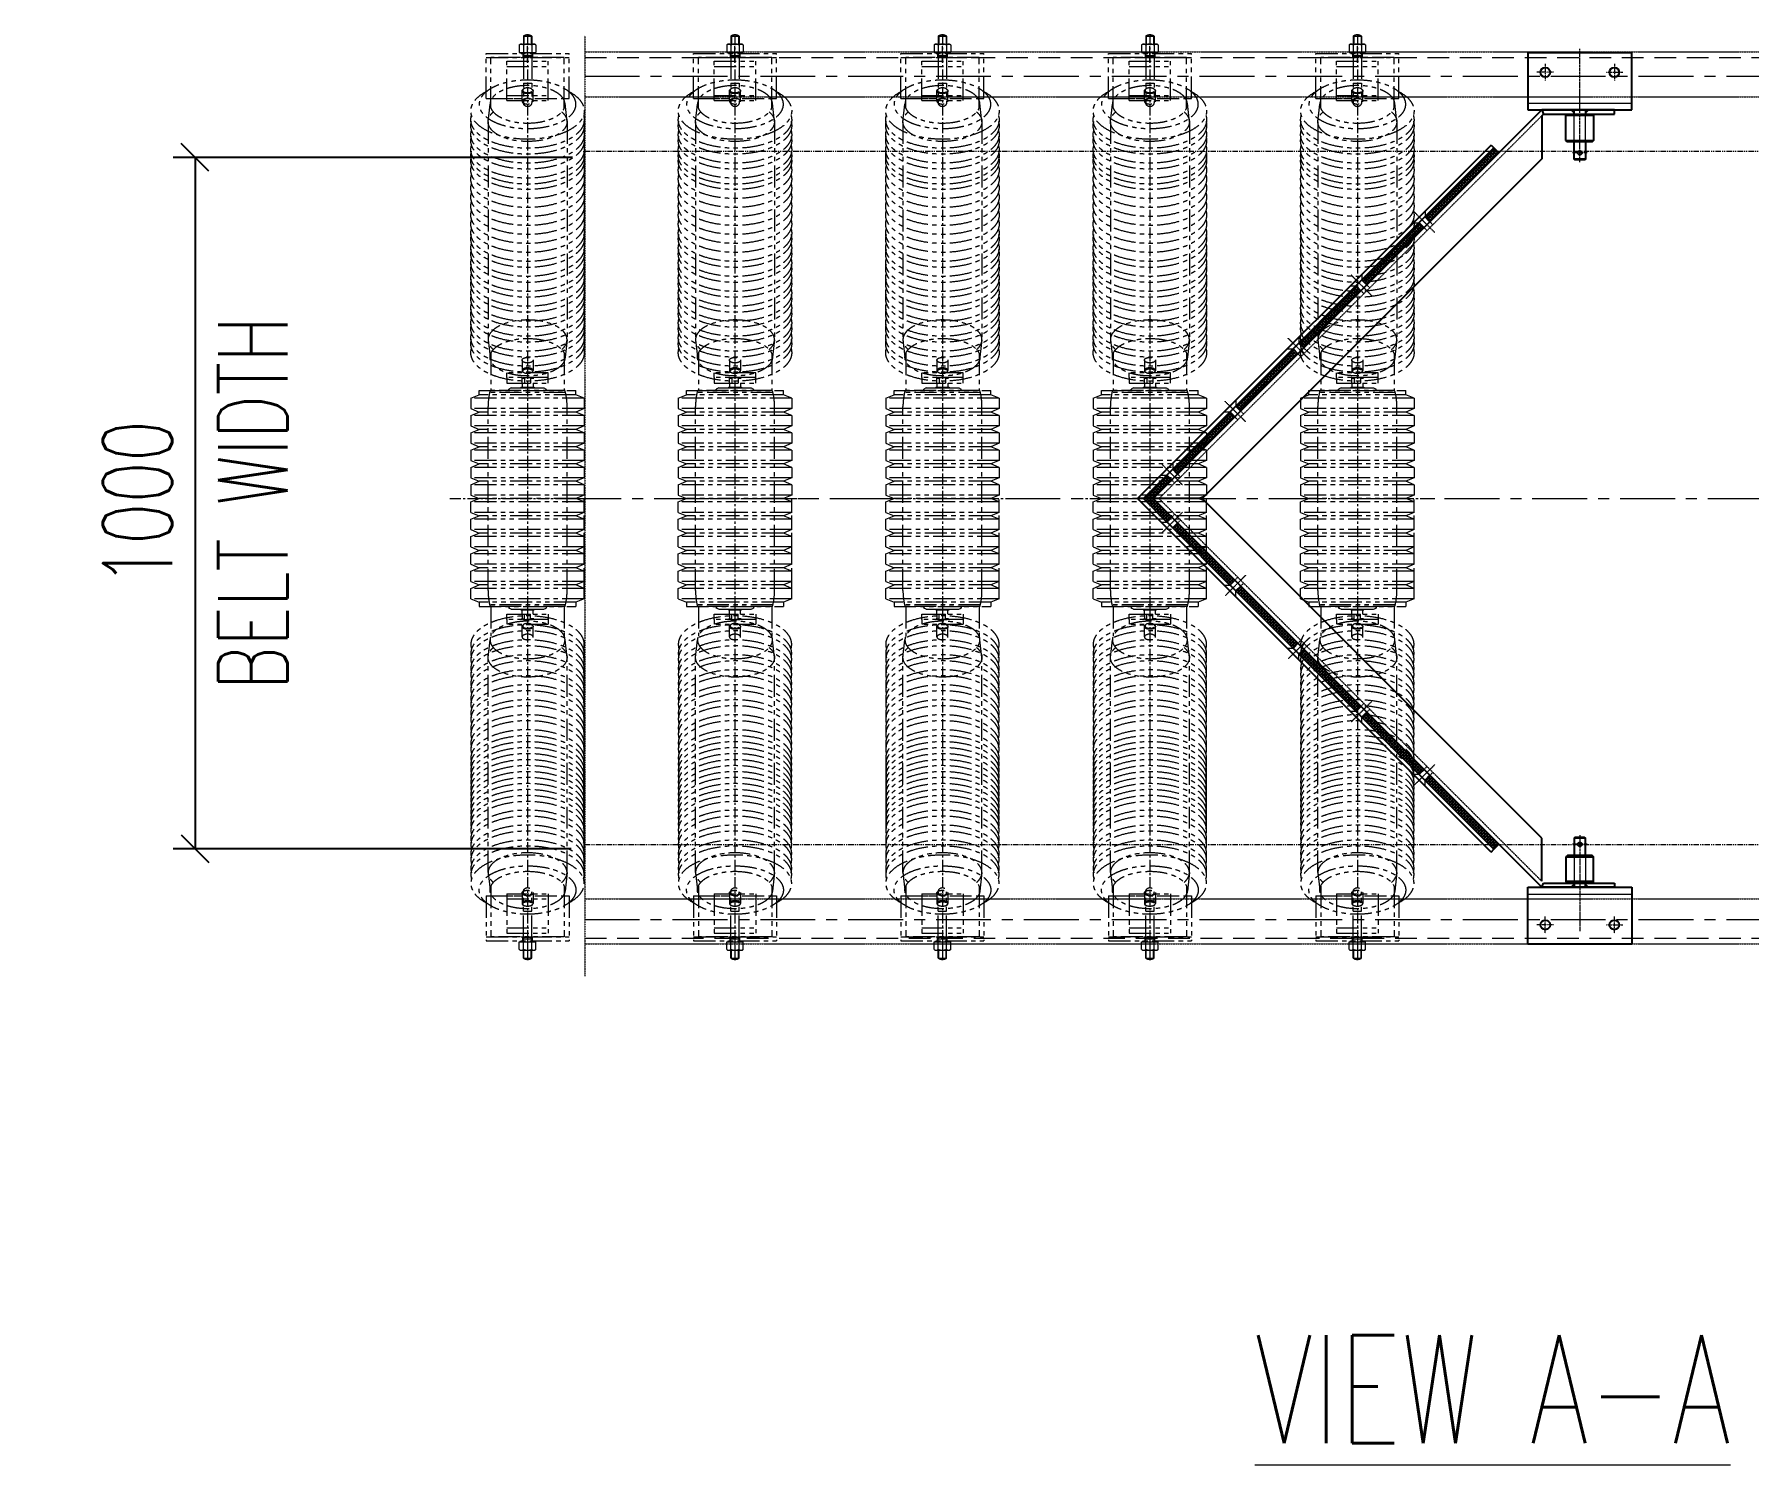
# Model space of a CAD drawing. Header units: millimetres. Extents: x -243837 to -5443, y 40 to 285140.
# Drawn here: x -97175 to -87258, y 10591 to 18866 of the extents above; entities that cross this region are included whole.
import ezdxf

# ---------------------------------------------------------------- set-up
doc = ezdxf.new("R2010")
doc.units = ezdxf.units.MM
for name, pattern in [('CENTER', [50.8, 31.75, -6.35, 6.35, -6.35]), ('CENTER2', [1.125, 0.75, -0.125, 0.125, -0.125]), ('HIDDEN', [0.375, 0.25, -0.125]), ('PHANTOM', [63.5, 31.75, -6.35, 6.35, -6.35, 6.35, -6.35])]:
    doc.linetypes.add(name, pattern=pattern)
for name, color, linetype, lineweight in [('2', 3, 'Continuous', 20), ('CEN', 1, 'CENTER', 9), ('DIM', 1, 'Continuous', 9), ('HID', 2, 'HIDDEN', 5), ('phantom', 4, 'PHANTOM', 5), ('R- PHANTOM', 3, 'PHANTOM', 9), ('R-CENTER', 1, 'CENTER2', 5), ('R-HIDDEN', 3, 'HIDDEN', 9), ('TEXT', 255, 'Continuous', 18)]:
    doc.layers.add(name, color=color, linetype=linetype, lineweight=lineweight)
doc.styles.add('KA', font='romans.shx', dxfattribs={"width": 0.7})
doc.dimstyles.new('Copy of rakesh4', dxfattribs={"dimscale": 160, "dimtxt": 2.5, "dimasz": 1, "dimexe": 0.8, "dimexo": 0.8, "dimgap": 1, "dimtad": 1, "dimdec": 0, "dimlfac": 0.25, "dimzin": 0, "dimdsep": 46, "dimtxsty": 'KA', "dimblk": 'OBLIQUE', "dimcen": 1.5, "dimclrd": 1, "dimclre": 1, "dimclrt": 2, "dimadec": 0, "dimazin": 0, "dimtfac": 1, "dimtdec": 0, "dimtmove": 0, "dimatfit": 2, "dimfxl": 0, "dimtolj": 1, "dimtzin": 0, "dimarcsym": 1})
pattern_1 = [(45, (-104589.009, -15711.2322), (-2.20970869, 2.20970869), []), (135, (-104589.009, -15711.2322), (-2.20970869, -2.20970869), [])]

# ---------------------------------------------------------------- blocks, each defined once
blk = doc.blocks.new('A$Cdfc40b7d')
at = {"layer": 'phantom'}
for p, q in [((-2152.6, 524, 152.2), (-2150.4, 525.3, 152.2)), ((-2152.6, 524, 152.2), (-2152.6, 513.3, 152.2)), ((-2150.4, 525.3, 152.2), (-2130.7, 525.3, 152.2)), ((-2146.6, 536.8, 152.2), (-2134.6, 536.8, 152.2)), ((-2146.6, 536.8, 152.2), (-2146.6, 525.3, 152.2)), ((-2146.6, 524, 152.2), (-2146.6, 513.3, 152.2)), ((-2145.8, 536.8, 152.2), (-2145.8, 524.3, 152.2)), ((-2140.6, 498.7, 152.2), (-2140.6, 522.2, 152.2)), ((-2135.3, 536.8, 152.2), (-2135.3, 525.3, 152.2)), ((-2134.6, 536.8, 152.2), (-2134.6, 525.3, 152.2)), ((-2134.6, 524, 152.2), (-2134.6, 513.3, 152.2)), ((-2128.6, 524, 152.2), (-2130.7, 525.3, 152.2)), ((-2128.6, 524, 152.2), (-2128.6, 513.3, 152.2)), ((-2200.6, 511.8, 152.2), (-2080.6, 511.8, 152.2)), ((-2200.6, 446.8, 152.2), (-2200.6, 511.8, 152.2)), ((-2200.6, 505.8, 152.2), (-2080.6, 505.8, 152.2)), ((-2193.6, 432.6, 152.2), (-2193.6, 505.8, 152.2)), ((-2087.5, 505.8, 152.2), (-2193.6, 505.8, 152.2)), ((-2170.6, 500.8, 152.2), (-2110.6, 500.8, 152.2)), ((-2170.6, 443.9, 152.2), (-2170.6, 500.8, 152.2)), ((-2152.6, 513.3, 152.2), (-2128.6, 513.3, 152.2)), ((-2150.6, 513.3, 152.2), (-2150.6, 511.8, 152.2)), ((-2147.6, 511.8, 152.2), (-2147.6, 505.8, 152.2)), ((-2147.6, 511.8, 152.2), (-2147.6, 505.6, 152.2)), ((-2146.6, 511.8, 152.2), (-2146.6, 508.8, 152.2)), ((-2146.6, 508.8, 152.2), (-2134.6, 508.8, 152.2)), ((-2146.6, 506.8, 152.2), (-2146.6, 440.8, 152.2)), ((-2134.6, 506.8, 152.2), (-2146.6, 506.8, 152.2)), ((-2145.8, 508.8, 152.2), (-2145.8, 506.8, 152.2)), ((-2140.6, 500.8, 152.2), (-2140.6, 505.8, 152.2)), ((-2135.3, 508.8, 152.2), (-2135.3, 506.8, 152.2)), ((-2134.6, 511.8, 152.2), (-2134.6, 508.8, 152.2)), ((-2134.6, 506.8, 152.2), (-2134.6, 440.8, 152.2)), ((-2133.6, 511.8, 152.2), (-2133.6, 505.8, 152.2)), ((-2133.6, 511.8, 152.2), (-2133.6, 505.8, 152.2)), ((-2130.6, 513.3, 152.2), (-2130.6, 511.8, 152.2)), ((-2110.6, 443.9, 152.2), (-2110.6, 500.8, 152.2)), ((-2087.5, 432.6, 152.2), (-2087.5, 505.8, 152.2)), ((-2080.6, 446.8, 152.2), (-2080.6, 511.8, 152.2)), ((-2170.6, 492.8, 152.2), (-2110.6, 492.8, 152.2)), ((-2200.6, 446.8, 152.2), (-2193.6, 446.8, 152.2)), ((-2193.6, 446.8, 152.2), (-2087.5, 446.8, 152.2)), ((-2170.6, 450.9, 152.2), (-2110.6, 450.9, 152.2)), ((-2160.6, 446.8, 152.2), (-2154.6, 446.8, 152.2)), ((-2154.6, 446.8, 152.2), (-2150.6, 446.8, 152.2)), ((-2148.6, 442.6, 152.2), (-2148.6, 457.6, 152.2)), ((-2146.6, 468.8, 152.2), (-2134.6, 468.8, 152.2)), ((-2132.6, 442.6, 152.2), (-2132.6, 457.6, 152.2)), ((-2087.5, 446.8, 152.2), (-2080.6, 446.8, 152.2)), ((-2197.7, 413, 152.2), (-2194.8, 438.2, 152.2)), ((-2170.6, 443.9, 152.2), (-2110.6, 443.9, 152.2)), ((-2083.4, 413, 152.2), (-2086.4, 439.8, 152.2)), ((-2197.7, 413, 152.2), (-2197.7, 97.8)), ((-2083.4, 413, 152.2), (-2083.4, 97.8)), ((-2197.7, 97.8), (-2194.8, 72.5)), ((-2193.6, 78.1), (-2193.6, 24.1)), ((-2087.5, 78.1), (-2087.5, 24.1)), ((-2083.4, 97.8), (-2086.4, 72.5)), ((-2110.6, 50), (-2170.6, 50)), ((-2170.6, 43.1), (-2170.6, 49.9)), ((-2148.6, 68.2), (-2148.6, 53.1)), ((-2132.6, 68.2), (-2132.6, 53.1)), ((-2110.6, 43.1), (-2110.6, 49.9)), ((-2110.6, 43.1), (-2170.6, 43.1)), ((-2170.6, 43.1), (-2170.6, 35.1)), ((-2170.6, 35.1), (-2110.6, 35.1)), ((-2168.3, 24.1), (-2167.6, 26.2)), ((-2164.1, 28), (-2167.6, 26.5)), ((-2166.8, 24.1), (-2167.6, 26.5)), ((-2166.9, 24.1), (-2167.6, 26.2)), ((-2164.1, 28), (-2148.6, 28)), ((-2150.1, 29.1), (-2150.1, 28)), ((-2150.1, 29), (-2150, 29.1)), ((-2150.1, 28.3), (-2149.3, 29.1)), ((-2150.1, 29.1), (-2131, 29.1)), ((-2150.1, 28), (-2131, 28)), ((-2149.7, 28), (-2148.6, 29.1)), ((-2149, 28), (-2147.9, 29.1)), ((-2147.6, 43.1), (-2148.6, 42.1)), ((-2148.6, 35.1), (-2148.6, 43.1)), ((-2147.6, 43.1), (-2148.6, 42.1)), ((-2148.6, 42.1), (-2147.6, 43.1)), ((-2148.6, 42.1), (-2148.6, 41.1)), ((-2148.6, 42.1), (-2145.1, 42.1)), ((-2148.6, 41.1), (-2148.6, 42.1)), ((-2148.6, 42.1), (-2145.1, 42.1)), ((-2148.6, 35.1), (-2148.6, 29.1)), ((-2148.6, 29.1), (-2132.6, 29.1)), ((-2148.6, 28), (-2132.6, 28)), ((-2148.3, 28), (-2147.7, 28.6)), ((-2147.7, 29.1), (-2147.7, 28)), ((-2147.6, 43.1), (-2133.6, 43.1)), ((-2147.6, 43.1), (-2133.6, 43.1)), ((-2145.1, 43.1), (-2145.1, 35.1)), ((-2145.1, 35.1), (-2136.1, 35.1)), ((-2140.6, 35.1), (-2140.6, 24.1)), ((-2136.1, 43.1), (-2136.1, 35.1)), ((-2132.6, 42.1), (-2136.1, 42.1)), ((-2136.1, 42.1), (-2132.6, 42.1)), ((-2133.6, 43.1), (-2132.6, 42.1)), ((-2132.6, 42.1), (-2133.6, 43.1)), ((-2133.5, 29.1), (-2133.5, 28)), ((-2133.5, 28.7), (-2133, 29.1)), ((-2133.4, 28), (-2132.3, 29.1)), ((-2132.7, 28), (-2131.6, 29.1)), ((-2132.6, 42.1), (-2132.6, 41.1)), ((-2132.6, 41.1), (-2132.6, 42.1)), ((-2132.6, 35.1), (-2132.6, 29.1)), ((-2132.6, 28), (-2117.1, 28)), ((-2132, 28), (-2131, 29)), ((-2131.3, 28), (-2131, 28.3)), ((-2131, 29.1), (-2131, 28)), ((-2117.1, 28), (-2113.6, 26.5)), ((-2114.3, 24.1), (-2113.6, 26.5)), ((-2114.2, 24.1), (-2113.6, 26.2)), ((-2112.8, 24.1), (-2113.6, 26.2)), ((-2110.6, 35.1), (-2110.6, 43.1)), ((-2222.6, 13.1), (-2210.6, 18.1)), ((-2058.6, 13.1), (-2222.6, 13.1)), ((-2222.6, 13.1), (-2222.6, -1.9)), ((-2210.6, 24.1), (-2070.6, 24.1)), ((-2210.6, 18.1), (-2210.6, 24.1)), ((-2070.6, 18.1), (-2210.6, 18.1)), ((-2197.7, -265.1), (-2197.7, 1.2)), ((-2085.8, 21.6), (-2195.4, 21.6)), ((-2086.4, 24.1), (-2194.8, 24.1)), ((-2083.4, -265.1), (-2083.4, 1.2)), ((-2070.6, 18.1), (-2070.6, 24.1)), ((-2058.6, 13.1), (-2070.6, 18.1)), ((-2058.6, 13.1), (-2058.6, -1.9)), ((-2058.6, -1.9), (-2222.6, -1.9)), ((-2222.6, -1.9), (-2210.6, -6.9)), ((-2222.6, -11.9), (-2210.6, -6.9)), ((-2058.6, -11.9), (-2222.6, -11.9)), ((-2222.6, -11.9), (-2222.6, -26.9)), ((-2070.6, -6.9), (-2210.6, -6.9)), ((-2058.6, -1.9), (-2070.6, -6.9)), ((-2058.6, -11.9), (-2070.6, -6.9)), ((-2058.6, -11.9), (-2058.6, -26.9)), ((-2058.6, -26.9), (-2222.6, -26.9)), ((-2222.6, -26.9), (-2210.6, -31.9)), ((-2222.6, -36.9), (-2210.6, -31.9)), ((-2058.6, -36.9), (-2222.6, -36.9)), ((-2222.6, -36.9), (-2222.6, -51.9)), ((-2070.6, -31.9), (-2210.6, -31.9)), ((-2058.6, -26.9), (-2070.6, -31.9)), ((-2058.6, -36.9), (-2070.6, -31.9)), ((-2058.6, -36.9), (-2058.6, -51.9)), ((-2058.6, -51.9), (-2222.6, -51.9)), ((-2222.6, -51.9), (-2210.6, -56.9)), ((-2222.6, -61.9), (-2210.6, -56.9)), ((-2058.6, -61.9), (-2222.6, -61.9)), ((-2222.6, -61.9), (-2222.6, -76.9)), ((-2070.6, -56.9), (-2210.6, -56.9)), ((-2058.6, -51.9), (-2070.6, -56.9)), ((-2058.6, -61.9), (-2070.6, -56.9)), ((-2058.6, -61.9), (-2058.6, -76.9)), ((-2058.6, -76.9), (-2222.6, -76.9)), ((-2222.6, -76.9), (-2210.6, -81.9)), ((-2222.6, -86.9), (-2210.6, -81.9)), ((-2058.6, -86.9), (-2222.6, -86.9)), ((-2222.6, -86.9), (-2222.6, -101.9)), ((-2070.6, -81.9), (-2210.6, -81.9)), ((-2058.6, -76.9), (-2070.6, -81.9)), ((-2058.6, -86.9), (-2070.6, -81.9)), ((-2058.6, -86.9), (-2058.6, -101.9)), ((-2058.6, -101.9), (-2222.6, -101.9)), ((-2222.6, -101.9), (-2210.6, -106.9)), ((-2222.6, -111.9), (-2210.6, -106.9)), ((-2058.6, -111.9), (-2222.6, -111.9)), ((-2222.6, -111.9), (-2222.6, -126.9)), ((-2070.6, -106.9), (-2210.6, -106.9)), ((-2058.6, -101.9), (-2070.6, -106.9)), ((-2058.6, -111.9), (-2070.6, -106.9)), ((-2058.6, -111.9), (-2058.6, -126.9)), ((-2058.6, -126.9), (-2222.6, -126.9)), ((-2222.6, -126.9), (-2210.6, -131.9)), ((-2222.6, -136.9), (-2210.6, -131.9)), ((-2058.6, -136.9), (-2222.6, -136.9)), ((-2222.6, -151.9), (-2222.6, -136.9)), ((-2070.6, -131.9), (-2210.6, -131.9)), ((-2070.6, -131.9), (-2210.6, -131.9)), ((-2145, -131.9), (-2136.1, -131.9)), ((-2058.6, -126.9), (-2070.6, -131.9)), ((-2058.6, -136.9), (-2070.6, -131.9)), ((-2058.6, -276.9), (-2058.6, -133.4)), ((-2058.6, -151.9), (-2058.6, -136.9)), ((-2058.6, -151.9), (-2222.6, -151.9)), ((-2222.6, -151.9), (-2210.6, -156.9)), ((-2222.6, -161.9), (-2210.6, -156.9)), ((-2058.6, -161.9), (-2222.6, -161.9)), ((-2222.6, -176.9), (-2222.6, -161.9)), ((-2070.6, -156.9), (-2210.6, -156.9)), ((-2058.6, -151.9), (-2070.6, -156.9)), ((-2058.6, -161.9), (-2070.6, -156.9)), ((-2058.6, -176.9), (-2058.6, -161.9)), ((-2058.6, -176.9), (-2222.6, -176.9)), ((-2222.6, -176.9), (-2210.6, -181.9)), ((-2222.6, -186.9), (-2210.6, -181.9)), ((-2058.6, -186.9), (-2222.6, -186.9)), ((-2222.6, -201.9), (-2222.6, -186.9)), ((-2070.6, -181.9), (-2210.6, -181.9)), ((-2058.6, -176.9), (-2070.6, -181.9)), ((-2058.6, -186.9), (-2070.6, -181.9)), ((-2058.6, -201.9), (-2058.6, -186.9)), ((-2058.6, -201.9), (-2222.6, -201.9)), ((-2222.6, -201.9), (-2210.6, -206.9)), ((-2222.6, -211.9), (-2210.6, -206.9)), ((-2058.6, -211.9), (-2222.6, -211.9)), ((-2222.6, -226.9), (-2222.6, -211.9)), ((-2070.6, -206.9), (-2210.6, -206.9)), ((-2058.6, -201.9), (-2070.6, -206.9)), ((-2058.6, -211.9), (-2070.6, -206.9)), ((-2058.6, -226.9), (-2058.6, -211.9)), ((-2058.6, -226.9), (-2222.6, -226.9)), ((-2222.6, -226.9), (-2210.6, -231.9)), ((-2222.6, -236.9), (-2210.6, -231.9)), ((-2058.6, -236.9), (-2222.6, -236.9)), ((-2222.6, -251.9), (-2222.6, -236.9)), ((-2070.6, -231.9), (-2210.6, -231.9)), ((-2058.6, -226.9), (-2070.6, -231.9)), ((-2058.6, -236.9), (-2070.6, -231.9)), ((-2058.6, -251.9), (-2058.6, -236.9)), ((-2058.6, -251.9), (-2222.6, -251.9)), ((-2222.6, -251.9), (-2210.6, -256.9)), ((-2222.6, -261.9), (-2210.6, -256.9)), ((-2058.6, -261.9), (-2222.6, -261.9)), ((-2222.6, -276.9), (-2222.6, -261.9)), ((-2070.6, -256.9), (-2210.6, -256.9)), ((-2058.6, -251.9), (-2070.6, -256.9)), ((-2058.6, -261.9), (-2070.6, -256.9)), ((-2058.6, -276.9), (-2222.6, -276.9)), ((-2222.6, -276.9), (-2210.6, -281.9)), ((-2070.6, -281.9), (-2210.6, -281.9)), ((-2210.6, -281.9), (-2210.6, -287.9)), ((-2210.6, -287.9), (-2070.6, -287.9)), ((-2085.8, -285.5), (-2195.4, -285.5)), ((-2086.4, -287.9), (-2194.8, -287.9)), ((-2193.6, -287.9), (-2193.6, -330.8)), ((-2168.3, -287.9), (-2167.6, -290.1)), ((-2166.9, -287.9), (-2167.6, -290.1)), ((-2166.8, -287.9), (-2167.6, -290.3)), ((-2164.1, -291.8), (-2167.6, -290.3)), ((-2164.1, -291.8), (-2148.6, -291.8)), ((-2150.1, -292.9), (-2150.1, -291.8)), ((-2150.1, -292.1), (-2149.9, -291.8)), ((-2150.1, -292.8), (-2149.2, -291.8)), ((-2150.1, -291.8), (-2131, -291.8)), ((-2150.1, -292.9), (-2131, -292.9)), ((-2149.6, -292.9), (-2148.5, -291.8)), ((-2148.9, -292.9), (-2147.8, -291.8)), ((-2148.6, -291.8), (-2132.6, -291.8)), ((-2148.6, -292.9), (-2132.6, -292.9)), ((-2148.6, -298.9), (-2148.6, -292.9)), ((-2148.2, -292.9), (-2147.7, -292.4)), ((-2147.7, -292.9), (-2147.7, -291.8)), ((-2140.6, -287.9), (-2140.6, -298.9)), ((-2133.5, -292.9), (-2133.5, -291.8)), ((-2133.5, -292.4), (-2132.9, -291.8)), ((-2133.3, -292.9), (-2132.2, -291.8)), ((-2132.6, -291.8), (-2117.1, -291.8)), ((-2132.6, -292.9), (-2131.5, -291.8)), ((-2132.6, -298.9), (-2132.6, -292.9)), ((-2131.9, -292.9), (-2131, -292)), ((-2131.2, -292.9), (-2131, -292.8)), ((-2131, -292.9), (-2131, -291.8)), ((-2117.1, -291.8), (-2113.6, -290.3)), ((-2114.3, -287.9), (-2113.6, -290.3)), ((-2114.2, -287.9), (-2113.6, -290.1)), ((-2112.8, -287.9), (-2113.6, -290.1)), ((-2087.5, -287.9), (-2087.5, -330.8)), ((-2058.6, -276.9), (-2070.6, -281.9)), ((-2070.6, -281.9), (-2070.6, -287.9)), ((-2170.6, -306.9), (-2170.6, -298.9)), ((-2170.6, -298.9), (-2110.6, -298.9)), ((-2110.6, -306.9), (-2170.6, -306.9)), ((-2170.6, -306.9), (-2170.6, -313.8)), ((-2110.6, -313.9), (-2170.6, -313.9)), ((-2148.6, -298.9), (-2148.6, -306.9)), ((-2148.6, -305.9), (-2148.6, -304.9)), ((-2148.6, -304.9), (-2148.6, -305.9)), ((-2148.6, -305.9), (-2145.1, -305.9)), ((-2147.6, -306.9), (-2148.6, -305.9)), ((-2147.6, -306.9), (-2148.6, -305.9)), ((-2148.6, -305.9), (-2147.6, -306.9)), ((-2148.6, -305.9), (-2145.1, -305.9)), ((-2148.6, -332.1), (-2148.6, -317)), ((-2147.6, -306.9), (-2133.6, -306.9)), ((-2147.6, -306.9), (-2133.6, -306.9)), ((-2145.1, -298.9), (-2136.1, -298.9)), ((-2145.1, -306.9), (-2145.1, -298.9)), ((-2136.1, -306.9), (-2136.1, -298.9)), ((-2132.6, -305.9), (-2136.1, -305.9)), ((-2136.1, -305.9), (-2132.6, -305.9)), ((-2133.6, -306.9), (-2132.6, -305.9)), ((-2132.6, -305.9), (-2133.6, -306.9)), ((-2132.6, -305.9), (-2132.6, -304.9)), ((-2132.6, -304.9), (-2132.6, -305.9)), ((-2132.6, -332.1), (-2132.6, -317)), ((-2110.6, -298.9), (-2110.6, -306.9)), ((-2110.6, -306.9), (-2110.6, -313.8)), ((-2197.7, -361.6), (-2194.8, -336.4)), ((-2083.4, -361.6), (-2086.4, -336.4)), ((-2197.7, -672.8, -3.4), (-2197.7, -361.6)), ((-2083.4, -672.8, -3.4), (-2083.4, -361.6)), ((-2197.7, -672.8, -3.4), (-2194.8, -698.1, -3.4)), ((-2193.6, -692.5, -3.4), (-2193.6, -765.6, -3.4)), ((-2087.5, -692.5, -3.4), (-2087.5, -765.6, -3.4)), ((-2083.4, -672.8, -3.4), (-2086.4, -699.6, -3.4)), ((-2200.6, -706.6, -3.4), (-2193.6, -706.6, -3.4)), ((-2200.6, -706.6, -3.4), (-2200.6, -771.6, -3.4)), ((-2193.6, -706.6, -3.4), (-2087.5, -706.6, -3.4)), ((-2170.6, -703.8, -3.4), (-2110.6, -703.8, -3.4)), ((-2170.6, -703.8, -3.4), (-2170.6, -760.6, -3.4)), ((-2170.6, -710.7, -3.4), (-2110.6, -710.7, -3.4)), ((-2160.6, -706.6, -3.4), (-2154.6, -706.6, -3.4)), ((-2154.6, -706.6, -3.4), (-2150.6, -706.6, -3.4)), ((-2148.6, -702.4, -3.4), (-2148.6, -717.5, -3.4)), ((-2146.6, -766.6, -3.4), (-2146.6, -700.6, -3.4)), ((-2134.6, -766.6, -3.4), (-2134.6, -700.6, -3.4)), ((-2132.6, -702.4, -3.4), (-2132.6, -717.5, -3.4)), ((-2110.6, -703.8, -3.4), (-2110.6, -760.6, -3.4)), ((-2087.5, -706.6, -3.4), (-2080.6, -706.6, -3.4)), ((-2080.6, -706.6, -3.4), (-2080.6, -771.6, -3.4)), ((-2146.6, -728.6, -3.4), (-2134.6, -728.6, -3.4)), ((-2200.6, -765.6, -3.4), (-2080.6, -765.6, -3.4)), ((-2087.5, -765.6, -3.4), (-2193.6, -765.6, -3.4)), ((-2170.6, -752.6, -3.4), (-2110.6, -752.6, -3.4)), ((-2170.6, -760.6, -3.4), (-2110.6, -760.6, -3.4)), ((-2147.6, -771.6, -3.4), (-2147.6, -765.4, -3.4)), ((-2147.6, -771.6, -3.4), (-2147.6, -765.6, -3.4)), ((-2134.6, -766.6, -3.4), (-2146.6, -766.6, -3.4)), ((-2145.8, -768.6, -3.4), (-2145.8, -766.6, -3.4)), ((-2140.6, -758.6, -3.4), (-2140.6, -782.1, -3.4)), ((-2140.6, -760.6, -3.4), (-2140.6, -765.6, -3.4)), ((-2135.3, -768.6, -3.4), (-2135.3, -766.6, -3.4)), ((-2133.6, -771.6, -3.4), (-2133.6, -765.6, -3.4)), ((-2133.6, -771.6, -3.4), (-2133.6, -765.6, -3.4)), ((-2200.6, -771.6, -3.4), (-2080.6, -771.6, -3.4)), ((-2152.6, -783.9, -3.4), (-2152.6, -773.1, -3.4)), ((-2152.6, -773.1, -3.4), (-2128.6, -773.1, -3.4)), ((-2152.6, -783.9, -3.4), (-2150.4, -785.1, -3.4)), ((-2150.6, -773.1, -3.4), (-2150.6, -771.6, -3.4)), ((-2150.4, -785.1, -3.4), (-2130.7, -785.1, -3.4)), ((-2146.6, -768.6, -3.4), (-2134.6, -768.6, -3.4)), ((-2146.6, -771.6, -3.4), (-2146.6, -768.6, -3.4)), ((-2146.6, -783.9, -3.4), (-2146.6, -773.1, -3.4)), ((-2146.6, -796.6, -3.4), (-2146.6, -785.1, -3.4)), ((-2145.8, -796.6, -3.4), (-2145.8, -784.2, -3.4)), ((-2135.3, -796.6, -3.4), (-2135.3, -785.1, -3.4)), ((-2134.6, -771.6, -3.4), (-2134.6, -768.6, -3.4)), ((-2134.6, -783.9, -3.4), (-2134.6, -773.1, -3.4)), ((-2134.6, -796.6, -3.4), (-2134.6, -785.1, -3.4)), ((-2128.6, -783.9, -3.4), (-2130.7, -785.1, -3.4)), ((-2130.6, -773.1, -3.4), (-2130.6, -771.6, -3.4)), ((-2128.6, -783.9, -3.4), (-2128.6, -773.1, -3.4)), ((-2146.6, -796.6, -3.4), (-2134.6, -796.6, -3.4))]:
    blk.add_line(p, q, dxfattribs=at)
at = {"layer": 'phantom', "color": 1, "linetype": 'CENTER', "ltscale": 0.5}
for p, q in [((-2140.6, 539.5, 152.2), (-2140.6, -799.3, -3.4)), ((-2252.8, -131.9), (-2028.3, -131.9))]:
    blk.add_line(p, q, dxfattribs=at)
at = {"layer": 'phantom'}
for centre, radius in [((-2140.6, 440.8, 152.2), 6), ((-2140.6, -131.9), 0.155), ((-2140.6, -700.6, -3.4), 6)]:
    blk.add_circle(centre, radius, dxfattribs=at)
for centre, radius, start, end in [((-2149.6, 521, 152.2), 4.24, 45, 135), ((-2140.6, 527.7, 152.2), 10.9, 56.6036, 123.3964), ((-2140.6, 510.3, 152.2), 15, 66.4634, 113.5366), ((-2131.6, 521, 152.2), 4.24, 45, 135), ((-2107.7, 1.2), 90, 165.2922, 180), ((-2173.4, 1.2), 90, 0, 14.7078), ((-2107.7, -265.1), 90, 180, 194.7078), ((-2173.4, -265.1), 90, 345.2922, 0), ((-2149.6, -780.9, -3.4), 4.24, 225, 315), ((-2140.6, -770.1, -3.4), 15, 246.4634, 293.5366), ((-2131.6, -780.9, -3.4), 4.24, 225, 315), ((-2140.6, -787.5, -3.4), 10.9, 236.6036, 303.3964)]:
    blk.add_arc(centre, radius, start, end, dxfattribs=at)
at = {"layer": 'phantom', "extrusion": (0, 0, -1)}
for centre, major_axis in [((-2140.6, 438.2, 152.2), (70, 0)), ((-2140.6, 438.2, 152.2), (54.2, 0)), ((-2140.6, 442.6, 152.2), (8, 0)), ((-2140.6, 458.5, 152.2), (7, 0)), ((-2140.6, -336.4), (54.2, 0)), ((-2140.6, -316.1), (7, 0)), ((-2140.6, -332.1), (8, 0))]:
    blk.add_ellipse(centre, major_axis=major_axis, ratio=0.5, dxfattribs=at)
for centre, major_axis, start_param, end_param in [((-2140.6, 428.7, 152.2), (82, 0), 5.507893, 10.200071), ((-2140.6, 457.6, 152.2), (8, 0), 5.576234, 10.13173), ((-2140.6, 415.7, 152.2), (82, 0), 6.124096, 9.583867), ((-2140.6, 413, 152.2), (57.1, 0), 5.761132, 9.946831), ((-2140.6, 407.1, 152.2), (82, 0), 6.124096, 9.583867), ((-2140.6, 394.1, 152.2), (82, 0), 6.124096, 9.583867), ((-2140.6, 385.4, 152.2), (82, 0), 6.124096, 9.583867), ((-2140.6, 372.4, 152.2), (82, 0), 6.124096, 9.583867), ((-2140.6, 363.8, 152.2), (82, 0), 6.124096, 9.583867), ((-2140.6, 356), (82, 0), 6.124096, 9.583867), ((-2140.6, 343), (82, 0), 6.124096, 9.583867), ((-2140.6, 330), (82, 0), 6.124096, 9.583867), ((-2140.6, 317), (82, 0), 6.124096, 9.583867), ((-2140.6, 304), (82, 0), 6.124096, 9.583867), ((-2140.6, 291), (82, 0), 6.124096, 9.583867), ((-2140.6, 278), (82, 0), 6.124096, 9.583867), ((-2140.6, 265), (82, 0), 6.124096, 9.583867), ((-2140.6, 252), (82, 0), 6.124096, 9.583867), ((-2140.6, 243.4), (82, 0), 6.124096, 9.583867), ((-2140.6, 230.4), (82, 0), 6.124096, 9.583867), ((-2140.6, 221.7), (82, 0), 6.124096, 9.583867), ((-2140.6, 208.7), (82, 0), 6.124096, 9.583867), ((-2140.6, 200.1), (82, 0), 6.124096, 9.583867), ((-2140.6, 187.1), (82, 0), 6.124096, 9.583867), ((-2140.6, 178.4), (82, 0), 6.124096, 9.583867), ((-2140.6, 165.4), (82, 0), 6.124096, 9.583867), ((-2140.6, 156.8), (82, 0), 6.124096, 9.583867), ((-2140.6, 143.8), (82, 0), 6.124096, 9.583867), ((-2140.6, 135.1), (82, 0), 6.124096, 9.583867), ((-2140.6, 122.1), (82, 0), 6.124096, 9.583867), ((-2140.6, 113.5), (82, 0), 6.124096, 9.583867), ((-2140.6, 100.5), (82, 0), 6.124096, 9.583867), ((-2140.6, 91.8), (82, 0), 6.124096, 9.583867), ((-2140.6, 78.8), (82, 0), 6.124096, 9.583867), ((-2140.6, -317), (8, 0), 5.576234, 10.13173), ((-2140.6, -361.6), (57.1, 0), 5.761132, 9.946831)]:
    blk.add_ellipse(centre, major_axis=major_axis, ratio=0.5, start_param=start_param, end_param=end_param, dxfattribs=at)
at = {"layer": 'phantom'}
for centre, major_axis, start_param, end_param in [((-2140.6, 97.8), (57.1, 0), 5.761132, 9.946831), ((-2140.6, 53.1), (8, 0), 5.576234, 10.13173), ((-2140.6, -342.7), (82, 0), 6.124096, 9.583867), ((-2140.6, -355.7), (82, 0), 6.124096, 9.583867), ((-2140.6, -364.4), (82, 0), 6.124096, 9.583867), ((-2140.6, -377.4), (82, 0), 6.124096, 9.583867), ((-2140.6, -386), (82, 0), 6.124096, 9.583867), ((-2140.6, -399), (82, 0), 6.124096, 9.583867), ((-2140.6, -407.7), (82, 0), 6.124096, 9.583867), ((-2140.6, -420.7), (82, 0), 6.124096, 9.583867), ((-2140.6, -429.3), (82, 0), 6.124096, 9.583867), ((-2140.6, -442.3), (82, 0), 6.124096, 9.583867), ((-2140.6, -451), (82, 0), 6.124096, 9.583867), ((-2140.6, -464), (82, 0), 6.124096, 9.583867), ((-2140.6, -472.6), (82, 0), 6.124096, 9.583867), ((-2140.6, -485.6), (82, 0), 6.124096, 9.583867), ((-2140.6, -494.3), (82, 0), 6.124096, 9.583867), ((-2140.6, -507.3), (82, 0), 6.124096, 9.583867), ((-2140.6, -515.9), (82, 0), 6.124096, 9.583867), ((-2140.6, -524.6), (82, 0), 6.124096, 9.583867), ((-2140.6, -533.2), (82, 0), 6.124096, 9.583867), ((-2140.6, -541.9), (82, 0), 6.124096, 9.583867), ((-2140.6, -550.6), (82, 0), 6.124096, 9.583867), ((-2140.6, -559.2), (82, 0), 6.124096, 9.583867), ((-2140.6, -567.9), (82, 0), 6.124096, 9.583867), ((-2140.6, -576.5), (82, 0), 6.124096, 9.583867), ((-2140.6, -585.2), (82, 0), 6.124096, 9.583867), ((-2140.6, -593.9), (82, 0), 6.124096, 9.583867), ((-2140.6, -602.5), (82, 0), 6.124096, 9.583867), ((-2140.6, -611.2), (82, 0), 6.124096, 9.583867), ((-2140.6, -623.6, -3.4), (82, 0), 6.124096, 9.583867), ((-2140.6, -632.2, -3.4), (82, 0), 6.124096, 9.583867), ((-2140.6, -645.2, -3.4), (82, 0), 6.124096, 9.583867), ((-2140.6, -653.9, -3.4), (82, 0), 6.124096, 9.583867), ((-2140.6, -688.5, -3.4), (82, 0), 5.507893, 10.200071), ((-2140.6, -666.9, -3.4), (82, 0), 6.124096, 9.583867), ((-2140.6, -675.5, -3.4), (82, 0), 6.124096, 9.583867), ((-2140.6, -672.8, -3.4), (57.1, 0), 5.761132, 9.946831), ((-2140.6, -717.5, -3.4), (8, 0), 5.576234, 10.13173)]:
    blk.add_ellipse(centre, major_axis=major_axis, ratio=0.5, start_param=start_param, end_param=end_param, dxfattribs=at)
for centre, major_axis in [((-2140.6, 72.5), (54.2, 0)), ((-2140.6, 68.2), (8, 0)), ((-2140.6, 52.3), (7, 0)), ((-2140.6, -698.1, -3.4), (70, 0)), ((-2140.6, -698.1, -3.4), (54.2, 0)), ((-2140.6, -702.4, -3.4), (8, 0)), ((-2140.6, -718.3, -3.4), (7, 0))]:
    blk.add_ellipse(centre, major_axis=major_axis, ratio=0.5, dxfattribs=at)
blk = doc.blocks.new('A$C5CF713CD')
h = blk.add_hatch()
h.set_pattern_fill('ANSI37', color=1, scale=25, style=0)
h.set_pattern_definition(pattern_1)
h.paths.add_polyline_path([(-546.8, 0), (-532.7, 0), (-505.8, 26.9), (-512.9, 33.9)])
h.paths.add_polyline_path([(-504.4, 42.4), (-497.3, 35.4), (-414.6, 118.1), (-421.7, 125.2)])
h.paths.add_polyline_path([(-323.4, 209.3), (-330.4, 216.4), (-413.2, 133.6), (-406.1, 126.6)])
h.paths.add_polyline_path([(-232.2, 300.5), (-239.2, 307.6), (-322, 224.9), (-314.9, 217.8)])
h.paths.add_polyline_path([(-230.7, 316.1), (-223.7, 309), (-140.9, 391.7), (-148, 398.8)])
h.paths.add_polyline_path([(-139.5, 407.3), (-132.5, 400.2), (-32.7, 500), (-39.8, 507.1)])
h = blk.add_hatch()
h.set_pattern_fill('ANSI37', color=1, scale=25, style=0)
h.set_pattern_definition(pattern_1)
h.paths.add_polyline_path([(-546.8, 0), (-532.7, 0), (-505.8, -26.9), (-512.9, -33.9)])
h.paths.add_polyline_path([(-504.4, -42.4), (-497.3, -35.4), (-414.6, -118.1), (-421.7, -125.2)])
h.paths.add_polyline_path([(-323.4, -209.3), (-330.4, -216.4), (-413.2, -133.6), (-406.1, -126.6)])
h.paths.add_polyline_path([(-232.2, -300.5), (-239.2, -307.6), (-322, -224.9), (-314.9, -217.8)])
h.paths.add_polyline_path([(-230.7, -316.1), (-223.7, -309), (-140.9, -391.7), (-148, -398.8)])
h.paths.add_polyline_path([(-139.5, -407.3), (-132.5, -400.2), (-32.7, -500), (-39.8, -507.1)])
for p, q in [((159.3, 644.5, 151.9), (9.3, 644.5, 151.9)), ((9.3, 644.5, 151.9), (9.3, 562, 151.9)), ((159.3, 562, 151.9), (159.3, 644.5, 151.9)), ((29.3, 562, 151.9), (-532.7, 0, 151.9)), ((9.3, 562, 151.9), (159.3, 562, 151.9)), ((134.3, 562, 151.9), (29.3, 562, 151.9)), ((29.3, 562, 151.9), (31.8, 556, 151.9)), ((29.3, 553.5, 151.9), (31.8, 556, 151.9)), ((29.3, 553.5, 151.9), (29.3, 491.3, 151.9)), ((31.8, 556, 151.9), (134.3, 556, 151.9)), ((104.3, 554, 151.9), (64.3, 554, 151.9)), ((134.3, 556, 151.9), (134.3, 562, 151.9)), ((-44, 511.3, 151.9), (-555.3, 0, 151.9)), ((-39.8, 507.1, 151.9), (-546.8, 0, 151.9)), ((-44, 511.3, 151.9), (-39.8, 507.1, 151.9)), ((-39.8, 507.1, 151.9), (-32.7, 500, 151.9)), ((64.3, 518, 151.9), (104.3, 518, 151.9)), ((29.3, 491.3, 151.9), (-462, 0, 151.9)), ((92.3, 491, 151.9), (76.3, 491, 151.9)), ((-140.9, 391.7, 151.9), (-148, 398.8, 151.9)), ((-132.5, 400.2, 151.9), (-139.5, 407.3, 151.9)), ((-232.2, 300.5, 151.9), (-239.2, 307.6, 151.9)), ((-223.7, 309, 151.9), (-230.7, 316.1, 151.9)), ((-314.9, 217.8, 151.9), (-322, 224.9, 151.9)), ((-323.4, 209.3, 151.9), (-330.4, 216.4, 151.9)), ((-414.6, 118.1, 151.9), (-421.7, 125.2, 151.9)), ((-406.1, 126.6, 151.9), (-413.2, 133.6, 151.9)), ((-505.8, 26.9, 151.9), (-512.9, 33.9, 151.9)), ((-497.3, 35.4, 151.9), (-504.4, 42.4, 151.9)), ((-546.8, 0, 151.9), (-555.3, 0, 151.9)), ((-44, -511.3, 151.9), (-555.3, 0, 151.9)), ((-546.8, 0, 151.9), (-555.3, 0, 151.9)), ((-532.7, 0, 151.9), (-546.8, 0, 151.9)), ((-39.8, -507.1, 151.9), (-546.8, 0, 151.9)), ((-532.7, 0, 151.9), (-546.8, 0, 151.9)), ((29.3, -562, 151.9), (-532.7, 0, 151.9)), ((-462, 0, 151.9), (-532.7, 0, 151.9)), ((29.3, -491.3, 151.9), (-462, 0, 151.9)), ((-505.8, -26.9, 151.9), (-512.9, -33.9, 151.9)), ((-497.3, -35.4, 151.9), (-504.4, -42.4, 151.9)), ((-414.6, -118.1, 151.9), (-421.7, -125.2, 151.9)), ((-406.1, -126.6, 151.9), (-413.2, -133.6, 151.9)), ((-323.4, -209.3, 151.9), (-330.4, -216.4, 151.9)), ((-314.9, -217.8, 151.9), (-322, -224.9, 151.9)), ((-232.2, -300.5, 151.9), (-239.2, -307.6, 151.9)), ((-223.7, -309, 151.9), (-230.7, -316.1, 151.9)), ((-140.9, -391.7, 151.9), (-148, -398.8, 151.9)), ((-132.5, -400.2, 151.9), (-139.5, -407.3, 151.9)), ((29.3, -553.5, 151.9), (29.3, -491.3, 151.9)), ((92.3, -491, 151.9), (76.3, -491, 151.9)), ((-44, -511.3, 151.9), (-39.8, -507.1, 151.9)), ((-39.8, -507.1, 151.9), (-32.7, -500, 151.9)), ((64.3, -518, 151.9), (104.3, -518, 151.9)), ((9.3, -644.5, 151.9), (9.3, -562, 151.9)), ((9.3, -562, 151.9), (159.3, -562, 151.9)), ((29.3, -562, 151.9), (31.8, -556, 151.9)), ((134.3, -562, 151.9), (29.3, -562, 151.9)), ((31.8, -556, 151.9), (134.3, -556, 151.9)), ((104.3, -554, 151.9), (64.3, -554, 151.9)), ((134.3, -556, 151.9), (134.3, -562, 151.9)), ((159.3, -562, 151.9), (159.3, -644.5, 151.9)), ((159.3, -644.5, 151.9), (9.3, -644.5, 151.9))]:
    blk.add_line(p, q)
at = {"elevation": 151.9}
for points in [[(64.3, 518), (64.3, 554), (66.3, 556), (102.3, 556), (104.3, 554), (104.3, 518), (102.3, 516), (66.3, 516)], [(64.3, -518), (64.3, -554), (66.3, -556), (102.3, -556), (104.3, -554), (104.3, -518), (102.3, -516), (66.3, -516)]]:
    blk.add_lwpolyline(points, close=True, dxfattribs=at)
for points in [[(76.3, 556), (76.3, 562), (92.3, 562), (92.3, 556)], [(92.3, 516), (92.3, 491), (91.3, 490), (77.3, 490), (76.3, 491), (76.3, 516)], [(92.3, -516), (92.3, -491), (91.3, -490), (77.3, -490), (76.3, -491), (76.3, -516)], [(76.3, -556), (76.3, -562), (92.3, -562), (92.3, -556)]]:
    blk.add_lwpolyline(points, dxfattribs=at)
for centre, radius in [((34.3, 616.5, 151.9), 7), ((134.3, 616.5, 151.9), 7), ((84.3, 500, 151.9), 3), ((84.3, -500, 151.9), 3), ((34.3, -616.5, 151.9), 7), ((134.3, -616.5, 151.9), 7)]:
    blk.add_circle(centre, radius)
at = {"color": 2}
for points in [[(70.3, 562, 151.9), (76.3, 556, 151.9), (76.3, 562, 151.9)], [(98.3, 562, 151.9), (92.3, 556, 151.9), (92.3, 562, 151.9)], [(70.3, -562, 151.9), (76.3, -556, 151.9), (76.3, -562, 151.9)], [(98.3, -562, 151.9), (92.3, -556, 151.9), (92.3, -562, 151.9)]]:
    blk.add_solid(points, dxfattribs=at)
at = {"layer": 'CEN', "ltscale": 0.1}
for p, q in [((84.3, 486.6, 151.9), (84.3, 650.2, 151.9)), ((84.3, -486.6, 151.9), (84.3, -625.7, 151.9))]:
    blk.add_line(p, q, dxfattribs=at)
at = {"layer": 'CEN', "ltscale": 0.01}
for p, q in [((34.3, 628.6, 151.9), (34.3, 604.4, 151.9)), ((134.3, 628.6, 151.9), (134.3, 604.4, 151.9)), ((46.4, 616.5, 151.9), (22.2, 616.5, 151.9)), ((122.2, 616.5, 151.9), (146.4, 616.5, 151.9)), ((94.8, 500, 151.9), (73.8, 500, 151.9)), ((-125.4, 384.7, 151.9), (-155.1, 414.4, 151.9)), ((-216.6, 293.4, 151.9), (-246.3, 323.1, 151.9)), ((-307.8, 202.2, 151.9), (-337.5, 231.9, 151.9)), ((-399, 111, 151.9), (-428.7, 140.7, 151.9)), ((-490.3, 19.8, 151.9), (-520, 49.5, 151.9)), ((-490.3, -19.8, 151.9), (-520, -49.5, 151.9)), ((-399, -111, 151.9), (-428.7, -140.7, 151.9)), ((-307.8, -202.2, 151.9), (-337.5, -231.9, 151.9)), ((-216.6, -293.4, 151.9), (-246.3, -323.1, 151.9)), ((-125.4, -384.7, 151.9), (-155.1, -414.4, 151.9)), ((94.8, -500, 151.9), (73.8, -500, 151.9)), ((46.4, -616.5, 151.9), (22.2, -616.5, 151.9)), ((34.3, -628.6, 151.9), (34.3, -604.4, 151.9)), ((122.2, -616.5, 151.9), (146.4, -616.5, 151.9)), ((134.3, -628.6, 151.9), (134.3, -604.4, 151.9))]:
    blk.add_line(p, q, dxfattribs=at)
at = {"layer": 'HID', "ltscale": 3}
for p, q in [((9.3, 572, 151.9), (159.3, 572, 151.9)), ((29.3, 553.5, 151.9), (-524.2, 0, 151.9)), ((76.3, 516, 151.9), (76.3, 556, 151.9)), ((92.3, 516, 151.9), (92.3, 556, 151.9)), ((-156.5, 398.8, 151.9), (-148, 398.8, 151.9)), ((-139.5, 415.8, 151.9), (-139.5, 407.3, 151.9)), ((-132.5, 400.2, 151.9), (-128.2, 396, 151.9)), ((-140.9, 391.7, 151.9), (-136.7, 387.5, 151.9)), ((-230.7, 324.6, 151.9), (-230.7, 316.1, 151.9)), ((-247.7, 307.6, 151.9), (-239.2, 307.6, 151.9)), ((-232.2, 300.5, 151.9), (-227.9, 296.3, 151.9)), ((-223.7, 309, 151.9), (-219.4, 304.8, 151.9)), ((-322, 233.3, 151.9), (-322, 224.9, 151.9)), ((-338.9, 216.4, 151.9), (-330.4, 216.4, 151.9)), ((-323.4, 209.3, 151.9), (-319.1, 205.1, 151.9)), ((-314.9, 217.8, 151.9), (-310.6, 213.5, 151.9)), ((-430.2, 125.2, 151.9), (-421.7, 125.2, 151.9)), ((-413.2, 142.1, 151.9), (-413.2, 133.6, 151.9)), ((-406.1, 126.6, 151.9), (-401.9, 122.3, 151.9)), ((-414.6, 118.1, 151.9), (-410.4, 113.8, 151.9)), ((-504.4, 50.9, 151.9), (-504.4, 42.4, 151.9)), ((-521.4, 33.9, 151.9), (-512.9, 33.9, 151.9)), ((-505.8, 26.9, 151.9), (-501.6, 22.6, 151.9)), ((-497.3, 35.4, 151.9), (-493.1, 31.1, 151.9)), ((29.3, -553.5, 151.9), (-524.2, 0, 151.9)), ((-505.8, -26.9, 151.9), (-501.6, -22.6, 151.9)), ((-521.4, -33.9, 151.9), (-512.9, -33.9, 151.9)), ((-497.3, -35.4, 151.9), (-493.1, -31.1, 151.9)), ((-414.6, -118.1, 151.9), (-410.4, -113.8, 151.9)), ((-406.1, -126.6, 151.9), (-401.9, -122.3, 151.9)), ((-430.2, -125.2, 151.9), (-421.7, -125.2, 151.9)), ((-413.2, -142.1, 151.9), (-413.2, -133.6, 151.9)), ((-338.9, -216.4, 151.9), (-330.4, -216.4, 151.9)), ((-323.4, -209.3, 151.9), (-319.1, -205.1, 151.9)), ((-314.9, -217.8, 151.9), (-310.6, -213.5, 151.9)), ((-322, -233.3, 151.9), (-322, -224.9, 151.9)), ((-232.2, -300.5, 151.9), (-227.9, -296.3, 151.9)), ((-247.7, -307.6, 151.9), (-239.2, -307.6, 151.9)), ((-230.7, -324.6, 151.9), (-230.7, -316.1, 151.9)), ((-223.7, -309, 151.9), (-219.4, -304.8, 151.9)), ((-140.9, -391.7, 151.9), (-136.7, -387.5, 151.9)), ((-132.5, -400.2, 151.9), (-128.2, -396, 151.9)), ((-156.5, -398.8, 151.9), (-148, -398.8, 151.9)), ((-139.5, -415.8, 151.9), (-139.5, -407.3, 151.9)), ((76.3, -516, 151.9), (76.3, -556, 151.9)), ((92.3, -516, 151.9), (92.3, -556, 151.9)), ((9.3, -572, 151.9), (159.3, -572, 151.9))]:
    blk.add_line(p, q, dxfattribs=at)
blk = doc.blocks.new('_Oblique')
at = {"color": 0, "linetype": 'ByBlock', "lineweight": -2}
blk.add_line((-0.5, -0.5), (0.5, 0.5), dxfattribs=at)
blk = doc.blocks.new('*D360')
at = {"layer": 'DEFPOINTS', "color": 0, "transparency": 16777216}
for p in [(-93934.3, 18153.7, 38.9), (-96244.8, 14154.4), (-93942.1, 14154.4, -37.4)]:
    blk.add_point(p, dxfattribs=at)
at = {"layer": 'DIM', "color": 1, "lineweight": -2, "transparency": 16777216}
for p, q in [((-94062.3, 18153.7), (-96372.8, 18153.7)), ((-96244.8, 18153.7), (-96244.8, 14154.4)), ((-94070.1, 14154.4), (-96372.8, 14154.4))]:
    blk.add_line(p, q, dxfattribs=at)
at = {"layer": 'DIM', "color": 1, "lineweight": -2, "transparency": 16777216, "xscale": 160, "yscale": 160, "zscale": 160}
for p, rotation in [((-96244.8, 18153.7), 90), ((-96244.8, 14154.4), 270)]:
    blk.add_blockref('_Oblique', p, dxfattribs=dict(at, rotation=rotation))
at = {"layer": 'DIM', "color": 2, "transparency": 16777216, "insert": (-96244.8, 16154), "char_height": 400, "attachment_point": 5, "rotation": 90, "style": 'KA'}
blk.add_mtext('\\A1;1000\\PBELT WIDTH', dxfattribs=at)

msp = doc.modelspace()

# ---------------------------------------------------------------- linework, layer by layer
at = {"layer": 'R- PHANTOM'}
for p, q in [((-93991.07, 18189.06, -773.25), (-82924.68, 18189.23, -773.25)), ((-93991.07, 14179.97, -773.25), (-82924.68, 14179.81, -773.25))]:
    msp.add_line(p, q, dxfattribs=at)
at = {"layer": 'R-CENTER', "color": 1, "linetype": 'CENTER', "ltscale": 10}
for p, q in [((-93991.07, 18624.41, -650.61), (-85671.31, 18624.53, -650.61)), ((-94097.81, 16180.33, -1002.57), (-81451.27, 16180.16, -1022.99)), ((-93991.07, 13744.75, -650.61), (-85671.31, 13744.63, -650.61))]:
    msp.add_line(p, q, dxfattribs=at)
at = {"layer": 'R-HIDDEN'}
msp.add_line((-93991.07, 18857.85), (-93991.07, 13417.99), dxfattribs=at)
at = {"layer": 'R-HIDDEN', "color": 2, "linetype": 'CENTER2'}
for p, q in [((-93991.07, 18764.41, -935.42), (-85671.31, 18764.53, -935.42)), ((-93991.07, 18504.41, -935.42), (-85671.31, 18504.53, -935.42)), ((-93991.07, 13864.75, -935.42), (-85671.31, 13864.63, -935.42)), ((-93991.07, 13604.75, -935.42), (-85671.31, 13604.63, -935.42))]:
    msp.add_line(p, q, dxfattribs=at)
at = {"layer": 'R-HIDDEN', "ltscale": 500}
for p, q in [((-93991.07, 18732.41), (-85671.31, 18732.53)), ((-93991.07, 13636.75), (-85671.31, 13636.63))]:
    msp.add_line(p, q, dxfattribs=at)

# ---------------------------------------------------------------- block references
at = {"xscale": 4, "yscale": 4, "zscale": 4}
msp.add_blockref('A$C5CF713CD', (-88572.25, 16180.24, -32416.09), dxfattribs=at)
at = {"layer": '2', "linetype": 'Continuous', "xscale": 4, "yscale": 4, "zscale": 4}
for p in [(-85759.58, 16707.99, -32462.4), (-84559.58, 16707.99, -32462.4), (-83359.58, 16707.99, -32462.4), (-82159.58, 16707.99, -32462.4), (-80959.58, 16707.99, -32462.4)]:
    msp.add_blockref('A$Cdfc40b7d', p, dxfattribs=at)

# ---------------------------------------------------------------- texts
at = {"layer": 'TEXT', "color": 2, "insert": (-88738.47, 11028.08), "char_height": 624, "attachment_point": 5, "style": 'KA'}
msp.add_mtext('\\A1;{\\LVIEW A-A}', dxfattribs=at)

# ---------------------------------------------------------------- dimensions: what is measured, and where the dimension line sits
at = {"layer": 'DIM'}
dim = msp.add_linear_dim(base=(-96244.81, 14154.42, -735.88), p1=(-93934.29, 18153.66, -697.01), p2=(-93942.12, 14154.42, -773.25), angle=90, text='<>\\XBELT WIDTH', dimstyle='Copy of rakesh4', dxfattribs=at)
dim.commit()
dim.dimension.update_dxf_attribs({"geometry": '*D360', "text_midpoint": (-96244.81, 16154.04, -735.88), "dimtype": 160})

doc.saveas('drawing.dxf')
